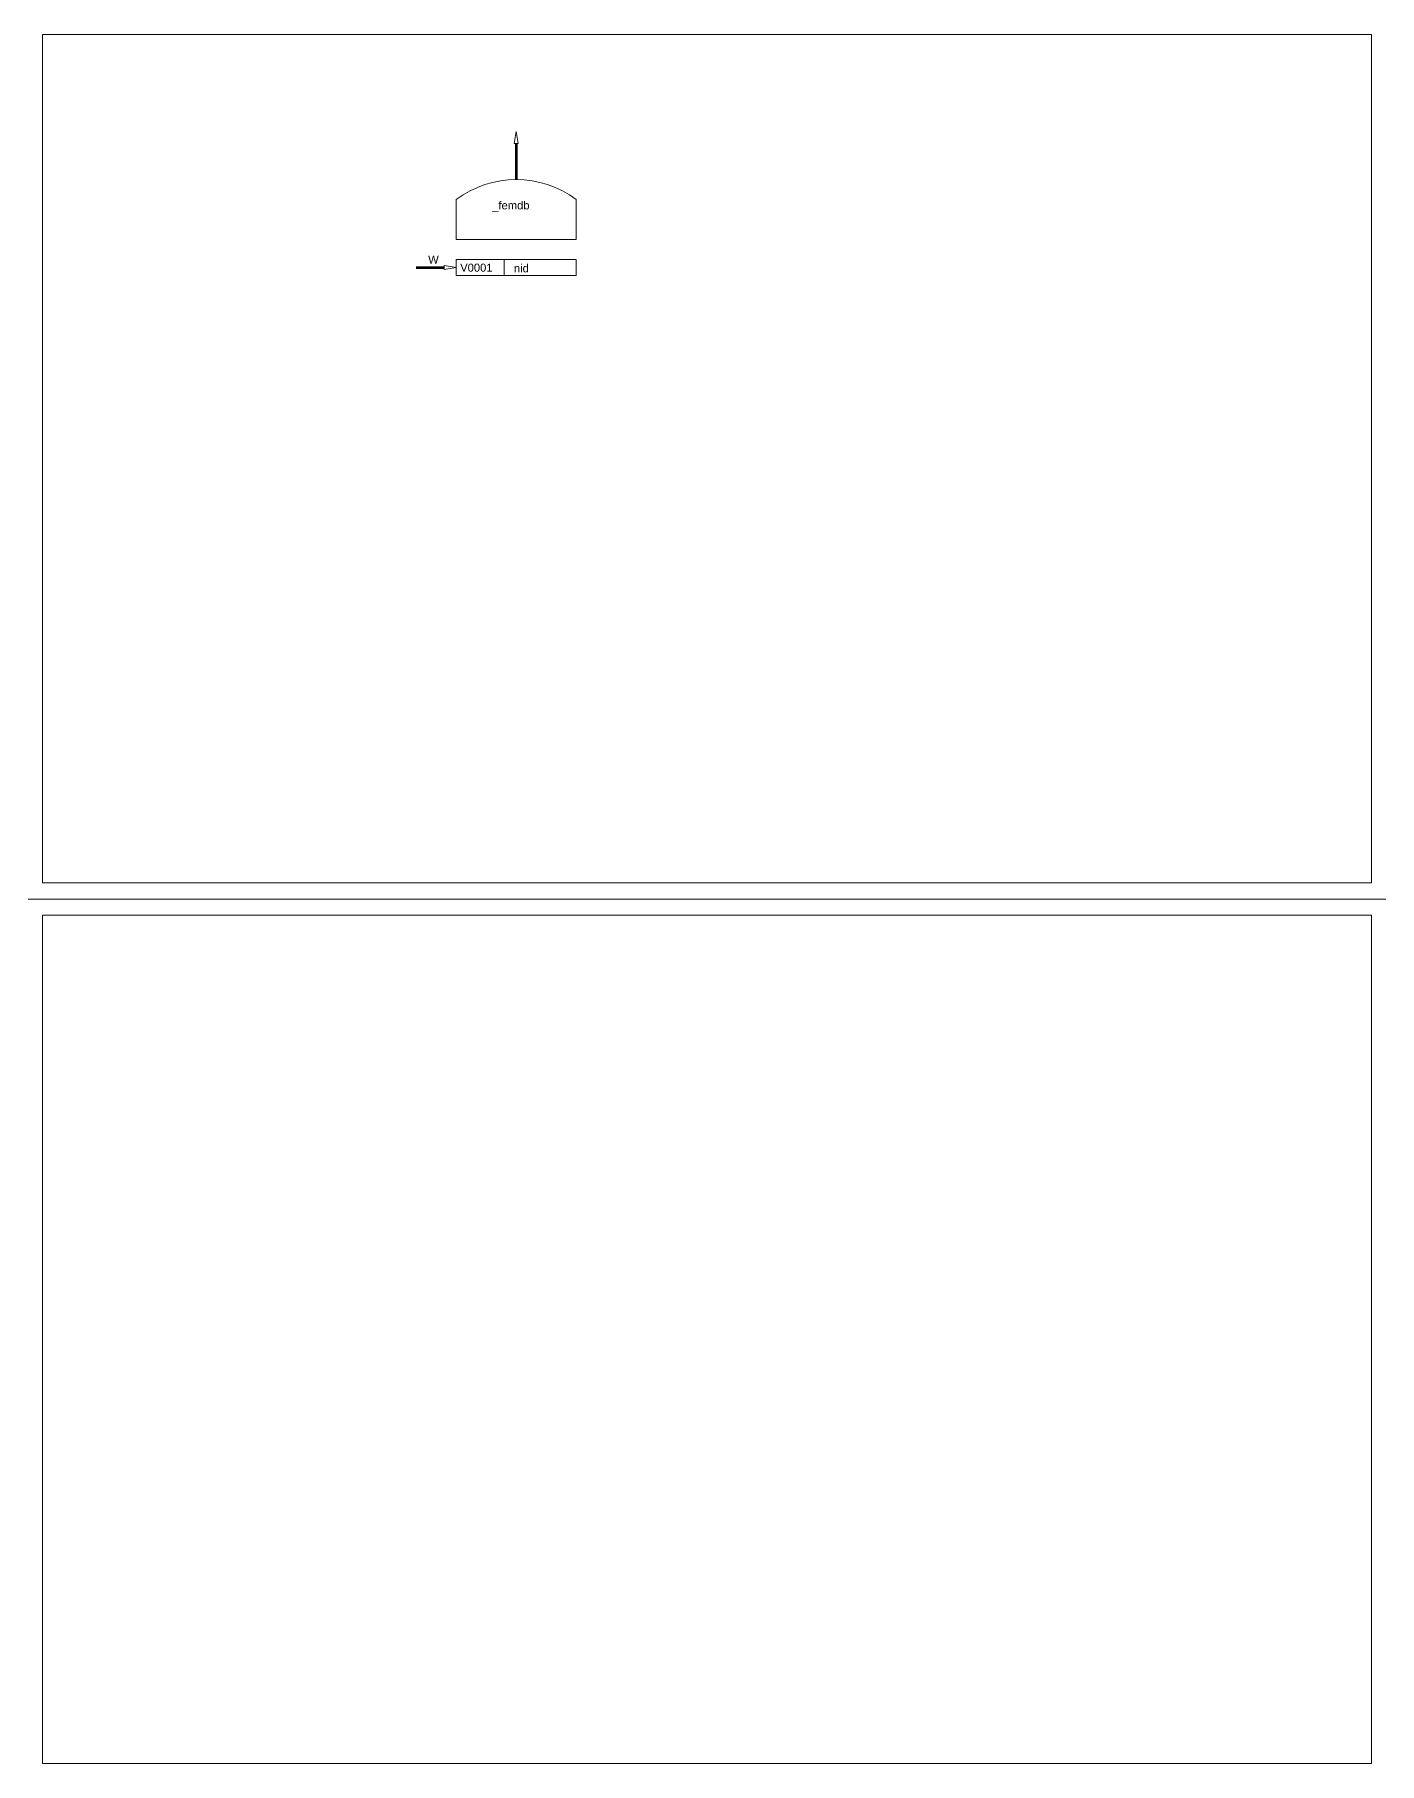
# Model space of a CAD drawing. Header units: inches. Extents: x 0 to 85, y 0 to 55.
# Drawn here: x 34.1 to 50.9, y 22.2 to 43.8 of the extents above; entities that cross this region are included whole.
import ezdxf

# ---------------------------------------------------------------- set-up
doc = ezdxf.new("R2010")
doc.units = ezdxf.units.IN
doc.header["$LTSCALE"] = 0.1
doc.header["$MEASUREMENT"] = 0
doc.linetypes.add('ACAD_ISO03W100', pattern=[30, 12, -18])
doc.layers.get('0').update_dxf_attribs({"lineweight": 5, "true_color": 0xffffff})
doc.styles.add('textstyle111', font='')
doc.styles.add('textstyle158', font='')
doc.styles.add('textstyle224', font='')
doc.styles.add('textstyle6', font='')
doc.styles.get('textstyle111').set_extended_font_data('Arial')
doc.styles.get('textstyle158').set_extended_font_data('Arial')
doc.styles.get('textstyle224').set_extended_font_data('Arial')
doc.styles.get('textstyle6').set_extended_font_data('Arial')

msp = doc.modelspace()

# ---------------------------------------------------------------- linework, layer by layer
for p, q in [((50.8, 43.8), (34.2, 43.8)), ((34.2, 43.8), (34.2, 33.2)), ((50.8, 33.2), (50.8, 43.8)), ((40.092, 42.438), (40.117, 42.588)), ((40.117, 42.588), (40.142, 42.438)), ((40.142, 42.438), (40.092, 42.438)), ((39.367, 41.238), (39.367, 41.738)), ((40.867, 41.738), (40.867, 41.238)), ((40.867, 41.238), (39.367, 41.238)), ((39.217, 40.898), (38.867, 40.898)), ((39.217, 40.888), (38.867, 40.888)), ((39.217, 40.878), (38.867, 40.878)), ((39.217, 40.913), (39.367, 40.888)), ((39.217, 40.863), (39.217, 40.913)), ((39.367, 40.888), (39.217, 40.863)), ((39.367, 40.988), (40.867, 40.988)), ((39.367, 40.788), (39.367, 40.988)), ((39.967, 40.988), (39.967, 40.788)), ((40.867, 40.988), (40.867, 40.788)), ((40.867, 40.788), (39.367, 40.788)), ((34.2, 33.2), (50.8, 33.2)), ((34, 33), (51, 33)), ((51, 33), (34, 33)), ((51, 33), (34, 33)), ((50.8, 32.8), (34.2, 32.8)), ((34.2, 32.8), (34.2, 22.2)), ((50.8, 22.2), (50.8, 32.8)), ((34.2, 22.2), (50.8, 22.2))]:
    msp.add_line(p, q)
at = {"linetype": 'ACAD_ISO03W100', "ltscale": 10}
for p, q in [((40.107, 42.438), (40.107, 41.988)), ((40.117, 42.438), (40.117, 41.988)), ((40.127, 42.438), (40.127, 41.988))]:
    msp.add_line(p, q, dxfattribs=at)
msp.add_arc((40.117, 40.738), 1.25, 53.1301, 126.8699)

# ---------------------------------------------------------------- texts
at = {"char_height": 0.1}
for s, insert, attachment_point, style in [('_femdb', (39.817, 41.588), 7, 'textstyle224'), ('W', (39.017, 40.938), 7, 'textstyle6'), ('V0001', (39.417, 40.938), 1, 'textstyle158'), ('nid', (40.088, 40.829), 7, 'textstyle111')]:
    msp.add_mtext(s, dxfattribs=dict(at, insert=insert, attachment_point=attachment_point, style=style))

doc.saveas('drawing.dxf')
